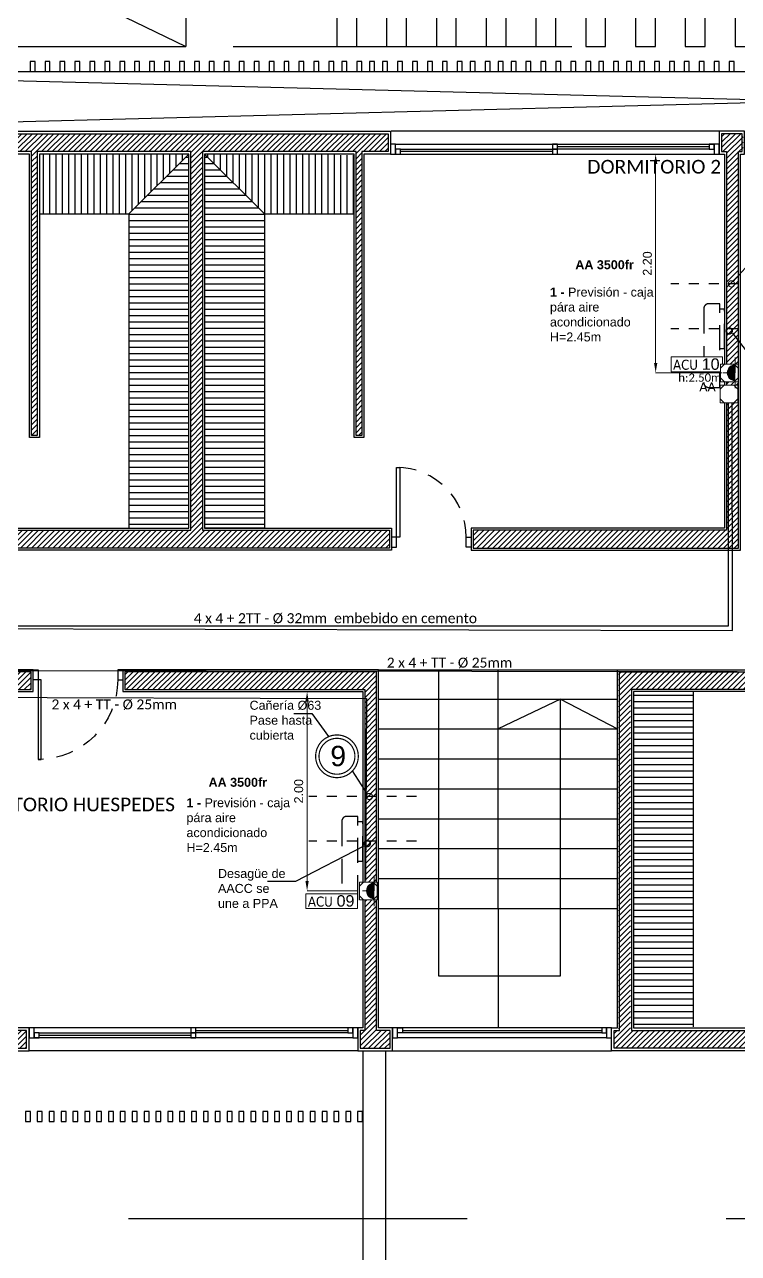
# Model space of a CAD drawing. Header units: millimetres. Extents: x 430 to 1353, y -204 to 152.
# Drawn here: x 692.54 to 699.71, y 54.38 to 66.71 of the extents above; entities that cross this region are included whole.
import ezdxf
from ezdxf.enums import TextEntityAlignment as Align

# ---------------------------------------------------------------- set-up
doc = ezdxf.new("R2010")
doc.units = ezdxf.units.MM
for name, pattern in [('DASHED', [0.3, 0.17, -0.13]), ('DASHED2', [0.375, 0.25, -0.125]), ('HIDDENX3', [0.15, 0.1, -0.05])]:
    doc.linetypes.add(name, pattern=pattern)
doc.layers.get('0').update_dxf_attribs({"color": 250})
doc.layers.get('Defpoints').update_dxf_attribs({"color": 252})
for name, color, linetype in [('AC', 252, 'DASHED2'), ('AR - Carpinteria', 252, 'Continuous'), ('AR - Equipamiento Fijo', 252, 'Continuous'), ('AR - Ht', 252, 'Continuous'), ('AR - Proyeccion', 252, 'DASHED'), ('AR - Vista 05', 252, 'Continuous'), ('AR - Vista 1', 252, 'Continuous'), ('AR - Vista 4', 252, 'Continuous'), ('AR_Vista 1', 252, 'Continuous'), ('ER-AA', 252, 'HIDDENX3'), ('I_AACC alimentaciòn', 252, 'Continuous'), ('IS - SECUNDARIO', 252, 'Continuous'), ('ND- ESPACIOS', 253, 'Continuous')]:
    doc.layers.add(name, color=color, linetype=linetype)
for name, color, linetype, lineweight in [('ND-Cotas', 252, 'Continuous', 9), ('ND-Texto2', 252, 'Continuous', 9), ('ND-TUE_Boca', 5, 'Continuous', 9), ('ND-TUE_cableado', 10, 'Continuous', 30), ('ND-TUE_Num', 163, 'Continuous', 9), ('T-COTAS', 252, 'Continuous', 9)]:
    doc.layers.add(name, color=color, linetype=linetype, lineweight=lineweight)
doc.styles.add('1', font='arial.ttf')
doc.styles.add('1.50 txt especificaciones', font='tahoma.ttf', dxfattribs={"height": 0.075})
doc.styles.add('ARIAL 1 100', font='arial.ttf', dxfattribs={"height": 0.15})
doc.styles.add('Cota General 1 50', font='arial.ttf')
doc.styles.add('MtXpl_Calibri', font='calibri.ttf')
doc.styles.get("Standard").update_dxf_attribs({"font": 'arial.ttf'})
doc.dimstyles.new('Copia de Cota General 1 50 ND', dxfattribs={"dimtxt": 0.09, "dimasz": 0.1, "dimexe": 0, "dimexo": 0.05, "dimgap": 0.0375, "dimtad": 1, "dimzin": 0, "dimdsep": 46, "dimtxsty": 'Cota General 1 50', "dimcen": 0.225, "dimdle": 0.1, "dimclrd": 256, "dimclre": 256, "dimclrt": 1, "dimadec": 0, "dimazin": 0, "dimtfac": 1, "dimtix": 1, "dimtmove": 2, "dimatfit": 3, "dimfxl": 1, "dimtolj": 1, "dimtzin": 0, "dimlwd": -1, "dimlwe": -1, "dimarcsym": 0})

# ---------------------------------------------------------------- blocks, each defined once
blk = doc.blocks.new('Caja estanca 10x10')
blk.add_wipeout([(-0.0692, 0.0688), (0.0677, 0.0688), (0.0677, -0.0677), (-0.0692, -0.0677)])
for p, q in [((-0.0381, 0.0688), (-0.0692, 0.0377)), ((0.0366, 0.0688), (0.0677, 0.0377)), ((-0.0381, -0.0677), (-0.0692, -0.0366)), ((0.0366, -0.0677), (0.0677, -0.0366))]:
    blk.add_line(p, q)
blk.add_lwpolyline([(-0.0692, 0.0688), (0.0677, 0.0688), (0.0677, -0.0677), (-0.0692, -0.0677)], close=True)
blk = doc.blocks.new('Toma_20_TUE')
h = blk.add_hatch(color=256)
h.dxf.hatch_style = 1
h.paths.add_polyline_path([(0, 0.109), (0, 0.03), (-0.079, 0.03, -0.414214)])
h = blk.add_hatch(color=256)
h.dxf.hatch_style = 1
h.paths.add_polyline_path([(0, 0.109), (0, 0.03), (0.079, 0.03, 0.414214)])
for p, q in [((0, 0.03), (0, 0.15)), ((-0.079, 0.03), (-0.153, 0.03)), ((0, 0.03), (0.155, 0.03))]:
    blk.add_line(p, q)
blk.add_arc((0, 0.03), 0.0794, 360, 180)
blk = doc.blocks.new('*U492')
blk.add_lwpolyline([(0.05, 0.1), (0.05, 0.8), (0.083, 0.8), (0.083, 0.1)], close=True)
for points in [[(0, 0), (0.05, 0), (0.05, 0.1), (0, 0.1)], [(0.8, 0), (0.75, 0), (0.75, 0.1), (0.8, 0.1)]]:
    blk.add_lwpolyline(points)
at = {"color": 8, "linetype": 'DASHED'}
blk.add_arc((0.05, 0.1), 0.7, 360, 90, dxfattribs=at)
blk = doc.blocks.new('*U294')
at = {"color": 8}
blk.add_line((2.1, 0.025), (0.1, 0.025), dxfattribs=at)
at = {"layer": 'AR - Carpinteria'}
for p, q in [((0.05, 0.1), (2.15, 0.1)), ((0.05, 0), (2.15, 0)), ((0.1, 0.05), (2.1, 0.05))]:
    blk.add_line(p, q, dxfattribs=at)
for points in [[(0, 0), (0.05, 0), (0.05, 0.1), (0, 0.1)], [(0.05, 0), (0.1, 0), (0.1, 0.05), (0.05, 0.05)], [(2.15, 0), (2.1, 0), (2.1, 0.05), (2.15, 0.05)], [(2.15, 0), (2.2, 0), (2.2, 0.1), (2.15, 0.1)]]:
    blk.add_lwpolyline(points, close=True, dxfattribs=at)
blk = doc.blocks.new('*U491')
blk.add_lwpolyline([(0.05, 0.1), (0.05, 0.9), (0.083, 0.9), (0.083, 0.1)], close=True)
for points in [[(0, 0), (0.05, 0), (0.05, 0.1), (0, 0.1)], [(0.9, 0), (0.85, 0), (0.85, 0.1), (0.9, 0.1)]]:
    blk.add_lwpolyline(points)
at = {"color": 8, "linetype": 'DASHED'}
blk.add_arc((0.05, 0.1), 0.8, 360, 90, dxfattribs=at)
blk = doc.blocks.new('*U494')
at = {"color": 8}
for p, q in [((1.625, 0.025), (0.1, 0.025)), ((1.675, 0.075), (3.2, 0.075))]:
    blk.add_line(p, q, dxfattribs=at)
at = {"layer": 'AR - Carpinteria'}
for p, q in [((0.05, 0.1), (3.25, 0.1)), ((0.05, 0), (3.25, 0)), ((0.1, 0.05), (1.625, 0.05)), ((3.2, 0.05), (1.675, 0.05))]:
    blk.add_line(p, q, dxfattribs=at)
for points in [[(0, 0), (0.05, 0), (0.05, 0.1), (0, 0.1)], [(0.05, 0), (0.1, 0), (0.1, 0.05), (0.05, 0.05)], [(1.675, 0.1), (1.625, 0.1), (1.625, 0.05), (1.675, 0.05)], [(1.625, 0), (1.675, 0), (1.675, 0.05), (1.625, 0.05)], [(3.25, 0.1), (3.2, 0.1), (3.2, 0.05), (3.25, 0.05)], [(3.25, 0), (3.3, 0), (3.3, 0.1), (3.25, 0.1)]]:
    blk.add_lwpolyline(points, close=True, dxfattribs=at)
blk = doc.blocks.new('planta alta')
at = {"layer": 'AR - Equipamiento Fijo', "linetype": 'ByBlock', "transparency": 33554585}
h = blk.add_hatch(dxfattribs=at)
h.set_pattern_fill('ANSI31,_O', color=256, scale=0.02, angle=45)
h.set_pattern_definition([(90, (-553.773214, -51.777135), (-0.0635, 0), [])])
h.paths.add_polyline_path([(4.852, 15.6), (5.453, 16.2), (3.953, 16.2), (3.953, 15.6)])
h.paths.add_polyline_path([(5.613, 16.2), (6.213, 15.6), (7.113, 15.6), (7.113, 16.19)])
at = {"layer": 'AR - Equipamiento Fijo', "transparency": 33554585}
h = blk.add_hatch(dxfattribs=at)
h.set_pattern_fill('ANSI31', color=256, scale=0.02, angle=315)
h.set_pattern_definition([(0, (-643.2168, -51.777135), (1e-17, 0.0635), [])])
h.paths.add_polyline_path([(6.213, 15.6), (5.613, 16.2), (5.613, 12.445), (6.213, 12.445)])
h.paths.add_polyline_path([(5.453, 16.2), (4.852, 15.6), (4.852, 12.445), (5.453, 12.445)])
h = blk.add_hatch(dxfattribs=at)
h.set_pattern_fill('ANSI31', color=256, scale=0.02, angle=315)
h.set_pattern_definition([(0, (-553.808214, -51.777135), (1e-17, 0.0635), [])])
h.paths.add_polyline_path([(10.52, 10.805), (9.92, 10.805), (9.92, 7.43), (10.52, 7.43)])
h.paths.add_polyline_path([(12.01, 10.805), (11.41, 10.805), (11.41, 8.44), (12.01, 8.44)])
at = {"layer": 'AR - Carpinteria'}
for p, q in [((10.78, 16.43), (7.485, 16.43)), ((7.15, 7.2), (3.85, 7.2))]:
    blk.add_line(p, q, dxfattribs=at)
at = {"layer": 'AR - Equipamiento Fijo'}
for p, q in [((4.852, 15.6), (5.453, 16.2)), ((6.213, 15.6), (5.613, 16.2)), ((3.953, 15.6), (4.852, 15.6)), ((4.852, 15.6), (4.852, 12.445)), ((6.213, 15.6), (6.213, 12.445)), ((6.213, 15.6), (7.113, 15.6)), ((4.852, 12.445), (5.453, 12.445)), ((6.213, 12.445), (5.613, 12.445)), ((10.52, 10.805), (10.52, 7.44))]:
    blk.add_line(p, q, dxfattribs=at)
at = {"layer": 'AR - Proyeccion', "ltscale": 20}
blk.add_lwpolyline([(14.25, 5.515), (-0.1, 5.515), (-0.1, 17.28), (23.73, 17.28), (23.73, 6.35), (14.765, 6.35)], dxfattribs=at)
at = {"layer": 'AR - Vista 05'}
for points in [[(7.49, 12.225), (3.54, 12.225), (3.54, 12.445), (5.453, 12.445), (5.453, 16.2), (3.953, 16.2), (3.953, 13.355), (3.853, 13.355), (3.853, 16.2), (3.58, 16.2), (3.58, 16.43), (7.48, 16.43), (7.48, 16.2), (7.213, 16.2), (7.213, 13.355), (7.113, 13.355), (7.113, 16.2), (5.613, 16.2), (5.613, 12.445), (7.49, 12.445)], [(10.995, 16.2), (11.035, 16.2), (11.035, 16.43), (10.78, 16.43), (10.78, 16.2), (10.835, 16.2), (10.835, 12.445), (8.29, 12.445), (8.29, 12.225), (10.995, 12.225)], [(1.995, 9.135), (1.995, 10.525), (2.545, 10.525), (2.545, 10.805), (3.89, 10.805), (3.89, 11.025), (1.995, 11.025), (1.995, 11.234), (1.835, 11.234), (1.835, 10.04), (1.835, 7.43), (1.733, 7.43), (1.733, 7.2), (3.85, 7.2), (3.85, 7.43), (1.995, 7.43), (1.995, 8.64), (2.545, 8.64), (2.545, 9.135)], [(7.5, 7.43), (7.36, 7.43), (7.36, 11.025), (4.79, 11.025), (4.79, 10.805), (7.2, 10.805), (7.2, 7.43), (7.15, 7.43), (7.15, 7.2), (7.19, 7.2), (7.5, 7.2)]]:
    blk.add_lwpolyline(points, close=True, dxfattribs=at)
blk.add_lwpolyline([(14.265, 7.2), (9.7, 7.2), (9.7, 7.43), (9.76, 7.43), (9.76, 11.025), (11.378, 11.025), (13.317, 11.025), (13.317, 10.805), (12.11, 10.805), (12.11, 8.347), (12.01, 8.347), (12.01, 10.805), (10.588, 10.805), (9.92, 10.805), (9.92, 7.43), (14.785, 7.43), (14.785, 7.2), (14.765, 7.2), (14.765, 5.39), (14.265, 5.39), (14.265, 7.2)], dxfattribs=at)
at = {"layer": 'AR - Vista 1'}
for points in [[(-0.1, 6.49), (-0.1, 17.28), (5.425, 17.28)], [(0.15, 16.43), (0.15, 17.03), (23.38, 17.03), (23.38, 16.43)]]:
    blk.add_lwpolyline(points, dxfattribs=at)
for points in [[(3.91, 17.13), (3.86, 17.13), (3.86, 17.03), (3.91, 17.03)], [(4.06, 17.13), (4.01, 17.13), (4.01, 17.03), (4.06, 17.03)], [(4.21, 17.13), (4.16, 17.13), (4.16, 17.03), (4.21, 17.03)], [(4.36, 17.13), (4.31, 17.13), (4.31, 17.03), (4.36, 17.03)], [(4.51, 17.13), (4.46, 17.13), (4.46, 17.03), (4.51, 17.03)], [(4.66, 17.13), (4.61, 17.13), (4.61, 17.03), (4.66, 17.03)], [(4.81, 17.13), (4.76, 17.13), (4.76, 17.03), (4.81, 17.03)], [(4.96, 17.13), (4.91, 17.13), (4.91, 17.03), (4.96, 17.03)], [(5.11, 17.13), (5.06, 17.13), (5.06, 17.03), (5.11, 17.03)], [(5.26, 17.13), (5.21, 17.13), (5.21, 17.03), (5.26, 17.03)], [(5.41, 17.13), (5.36, 17.13), (5.36, 17.03), (5.41, 17.03)], [(5.56, 17.13), (5.51, 17.13), (5.51, 17.03), (5.56, 17.03)], [(5.71, 17.13), (5.66, 17.13), (5.66, 17.03), (5.71, 17.03)], [(5.86, 17.13), (5.81, 17.13), (5.81, 17.03), (5.86, 17.03)], [(6.01, 17.13), (5.96, 17.13), (5.96, 17.03), (6.01, 17.03)], [(6.16, 17.13), (6.11, 17.13), (6.11, 17.03), (6.16, 17.03)], [(6.31, 17.13), (6.26, 17.13), (6.26, 17.03), (6.31, 17.03)], [(6.46, 17.13), (6.41, 17.13), (6.41, 17.03), (6.46, 17.03)], [(6.61, 17.13), (6.56, 17.13), (6.56, 17.03), (6.61, 17.03)], [(6.76, 17.13), (6.71, 17.13), (6.71, 17.03), (6.76, 17.03)], [(6.91, 17.13), (6.86, 17.13), (6.86, 17.03), (6.91, 17.03)], [(7.04, 17.13), (6.99, 17.13), (6.99, 17.03), (7.04, 17.03)], [(7.19, 17.13), (7.14, 17.13), (7.14, 17.03), (7.19, 17.03)], [(7.32, 17.13), (7.27, 17.13), (7.27, 17.03), (7.32, 17.03)], [(7.45, 17.13), (7.4, 17.13), (7.4, 17.03), (7.45, 17.03)], [(7.6, 17.13), (7.55, 17.13), (7.55, 17.03), (7.6, 17.03)], [(7.75, 17.13), (7.7, 17.13), (7.7, 17.03), (7.75, 17.03)], [(7.9, 17.13), (7.85, 17.13), (7.85, 17.03), (7.9, 17.03)], [(8.05, 17.13), (8, 17.13), (8, 17.03), (8.05, 17.03)], [(8.2, 17.13), (8.15, 17.13), (8.15, 17.03), (8.2, 17.03)], [(8.33, 17.13), (8.28, 17.13), (8.28, 17.03), (8.33, 17.03)], [(8.48, 17.13), (8.43, 17.13), (8.43, 17.03), (8.48, 17.03)], [(8.61, 17.13), (8.56, 17.13), (8.56, 17.03), (8.61, 17.03)], [(8.74, 17.13), (8.69, 17.13), (8.69, 17.03), (8.74, 17.03)], [(8.89, 17.13), (8.84, 17.13), (8.84, 17.03), (8.89, 17.03)], [(9.04, 17.13), (8.99, 17.13), (8.99, 17.03), (9.04, 17.03)], [(9.19, 17.13), (9.14, 17.13), (9.14, 17.03), (9.19, 17.03)], [(9.34, 17.13), (9.29, 17.13), (9.29, 17.03), (9.34, 17.03)], [(9.49, 17.13), (9.44, 17.13), (9.44, 17.03), (9.49, 17.03)], [(9.62, 17.13), (9.57, 17.13), (9.57, 17.03), (9.62, 17.03)], [(9.77, 17.13), (9.72, 17.13), (9.72, 17.03), (9.77, 17.03)], [(9.9, 17.13), (9.85, 17.13), (9.85, 17.03), (9.9, 17.03)], [(10.03, 17.13), (9.98, 17.13), (9.98, 17.03), (10.03, 17.03)], [(10.18, 17.13), (10.13, 17.13), (10.13, 17.03), (10.18, 17.03)], [(10.33, 17.13), (10.28, 17.13), (10.28, 17.03), (10.33, 17.03)], [(10.48, 17.13), (10.43, 17.13), (10.43, 17.03), (10.48, 17.03)], [(10.63, 17.13), (10.58, 17.13), (10.58, 17.03), (10.63, 17.03)], [(10.78, 17.13), (10.73, 17.13), (10.73, 17.03), (10.78, 17.03)], [(10.93, 17.13), (10.88, 17.13), (10.88, 17.03), (10.93, 17.03)], [(3.863, 6.59), (3.813, 6.59), (3.813, 6.49), (3.863, 6.49)], [(3.982, 6.59), (3.932, 6.59), (3.932, 6.49), (3.982, 6.49)], [(4.102, 6.59), (4.052, 6.59), (4.052, 6.49), (4.102, 6.49)], [(4.221, 6.59), (4.171, 6.59), (4.171, 6.49), (4.221, 6.49)], [(4.34, 6.59), (4.29, 6.59), (4.29, 6.49), (4.34, 6.49)], [(4.459, 6.59), (4.409, 6.59), (4.409, 6.49), (4.459, 6.49)], [(4.578, 6.59), (4.528, 6.59), (4.528, 6.49), (4.578, 6.49)], [(4.697, 6.59), (4.647, 6.59), (4.647, 6.49), (4.697, 6.49)], [(4.816, 6.59), (4.766, 6.59), (4.766, 6.49), (4.816, 6.49)], [(4.936, 6.59), (4.886, 6.59), (4.886, 6.49), (4.936, 6.49)], [(5.055, 6.59), (5.005, 6.59), (5.005, 6.49), (5.055, 6.49)], [(5.174, 6.59), (5.124, 6.59), (5.124, 6.49), (5.174, 6.49)], [(5.293, 6.59), (5.243, 6.59), (5.243, 6.49), (5.293, 6.49)], [(5.412, 6.59), (5.362, 6.59), (5.362, 6.49), (5.412, 6.49)], [(5.531, 6.59), (5.481, 6.59), (5.481, 6.49), (5.531, 6.49)], [(5.65, 6.59), (5.6, 6.59), (5.6, 6.49), (5.65, 6.49)], [(5.77, 6.59), (5.72, 6.59), (5.72, 6.49), (5.77, 6.49)], [(5.889, 6.59), (5.839, 6.59), (5.839, 6.49), (5.889, 6.49)], [(6.008, 6.59), (5.958, 6.59), (5.958, 6.49), (6.008, 6.49)], [(6.127, 6.59), (6.077, 6.59), (6.077, 6.49), (6.127, 6.49)], [(6.246, 6.59), (6.196, 6.59), (6.196, 6.49), (6.246, 6.49)], [(6.365, 6.59), (6.315, 6.59), (6.315, 6.49), (6.365, 6.49)], [(6.484, 6.59), (6.434, 6.59), (6.434, 6.49), (6.484, 6.49)], [(6.603, 6.59), (6.553, 6.59), (6.553, 6.49), (6.603, 6.49)], [(6.723, 6.59), (6.673, 6.59), (6.673, 6.49), (6.723, 6.49)], [(6.842, 6.59), (6.792, 6.59), (6.792, 6.49), (6.842, 6.49)], [(6.961, 6.59), (6.911, 6.59), (6.911, 6.49), (6.961, 6.49)], [(7.08, 6.59), (7.03, 6.59), (7.03, 6.49), (7.08, 6.49)], [(7.199, 6.59), (7.149, 6.59), (7.149, 6.49), (7.199, 6.49)]]:
    blk.add_lwpolyline(points, close=True, dxfattribs=at)
at = {"layer": 'AR - Vista 4'}
for points in [[(7.47, 12.245), (3.56, 12.245), (3.56, 12.425), (5.473, 12.425), (5.473, 16.225), (3.932, 16.225), (3.932, 13.375), (3.873, 13.375), (3.873, 16.225), (3.605, 16.225), (3.605, 16.405), (7.455, 16.405), (7.455, 16.225), (7.193, 16.225), (7.193, 13.375), (7.133, 13.375), (7.133, 16.225), (5.593, 16.225), (5.593, 12.425), (7.47, 12.425)], [(10.975, 16.225), (11.01, 16.225), (11.01, 16.405), (10.805, 16.405), (10.805, 16.225), (10.855, 16.225), (10.855, 12.425), (8.31, 12.425), (8.31, 12.245), (10.975, 12.245)], [(1.975, 9.115), (1.975, 10.545), (2.525, 10.545), (2.525, 10.825), (3.87, 10.825), (3.87, 11.005), (1.975, 11.005), (1.975, 11.214), (1.855, 11.214), (1.855, 10.04), (1.855, 7.405), (1.758, 7.405), (1.758, 7.225), (3.825, 7.225), (3.825, 7.405), (1.975, 7.405), (1.975, 8.66), (2.525, 8.66), (2.525, 9.115)], [(7.475, 7.405), (7.34, 7.405), (7.34, 11.005), (4.81, 11.005), (4.81, 10.825), (7.22, 10.825), (7.22, 7.405), (7.175, 7.405), (7.175, 7.225), (7.475, 7.225)], [(14.29, 7.225), (9.726, 7.225), (9.726, 7.405), (9.78, 7.405), (9.78, 11.005), (11.378, 11.005), (13.297, 11.005), (13.297, 10.825), (12.09, 10.825), (12.09, 8.367), (12.03, 8.367), (12.03, 10.825), (9.9, 10.825), (9.9, 7.405), (14.76, 7.405), (14.76, 7.225), (14.74, 7.225), (14.74, 5.415), (14.29, 5.415)]]:
    blk.add_lwpolyline(points, close=True, dxfattribs=at)
at = {"layer": 'AR_Vista 1'}
for p, q in [((0.23, 19.8), (5.425, 17.28)), ((0.15, 17.03), (23.38, 16.431)), ((23.38, 17.03), (0.15, 16.43)), ((7.36, 11.025), (9.76, 11.025)), ((8.56, 8.63), (8.56, 11.025)), ((7.36, 10.73), (9.76, 10.73)), ((7.36, 10.43), (9.76, 10.43)), ((7.36, 10.13), (9.76, 10.13)), ((7.36, 9.83), (9.76, 9.83)), ((7.36, 9.53), (9.76, 9.53)), ((7.36, 9.23), (9.76, 9.23)), ((7.36, 8.93), (9.76, 8.93)), ((7.36, 8.63), (9.76, 8.63)), ((8.56, 8.63), (8.56, 7.43)), ((7.44, 7.2), (9.7, 7.2))]:
    blk.add_line(p, q, dxfattribs=at)
for points in [[(5.425, 19.8), (5.425, 17.28)], [(6.94, 19.8), (6.94, 17.28), (7.14, 17.28), (7.14, 19.8), (6.94, 19.8)], [(7.44, 19.8), (7.44, 17.28), (7.64, 17.28), (7.64, 19.8), (7.44, 19.8)], [(7.94, 19.8), (7.94, 17.28), (8.14, 17.28), (8.14, 19.8), (7.94, 19.8)], [(8.44, 19.8), (8.44, 17.28), (8.64, 17.28), (8.64, 19.8), (8.44, 19.8)], [(8.94, 19.8), (8.94, 17.28), (9.14, 17.28), (9.14, 19.8), (8.94, 19.8)], [(9.44, 19.8), (9.44, 17.28), (9.64, 17.28), (9.64, 19.8), (9.44, 19.8)], [(9.94, 19.8), (9.94, 17.28), (10.14, 17.28), (10.14, 19.8), (9.94, 19.8)], [(10.44, 19.8), (10.44, 17.28), (10.64, 17.28), (10.64, 19.8), (10.44, 19.8)], [(10.94, 19.8), (10.94, 17.28), (11.14, 17.28), (11.14, 19.8), (10.94, 19.8)], [(7.96, 11.025), (7.96, 7.953), (9.187, 7.953), (9.187, 10.73), (8.56, 10.43)], [(9.187, 10.73), (9.76, 10.43)], [(7.43, 7.2), (7.43, 0), (0, 0), (0, 7.2)], [(7.2, 7.2), (7.2, 0.23), (0.23, 0.23), (0.23, 7.2)]]:
    blk.add_lwpolyline(points, dxfattribs=at)
at = {"layer": 'AR - Carpinteria'}
for name, p in [('*U494', (7.48, 16.2)), ('*U492', (7.49, 12.255))]:
    blk.add_blockref(name, p, dxfattribs=at)
at = {"layer": 'AR - Carpinteria', "xscale": -1, "rotation": 180}
blk.add_blockref('*U491', (3.89, 11.025), dxfattribs=at)
at = {"layer": 'AR - Carpinteria', "rotation": 180}
for name, p in [('*U494', (7.15, 7.43)), ('*U294', (9.7, 7.43))]:
    blk.add_blockref(name, p, dxfattribs=at)
blk = doc.blocks.new('AIRE ACONDICIONADO')
for p, q in [((-277.54, 364.686), (-277.54, 364.286)), ((-277.49, 364.686), (-277.54, 364.686)), ((-277.49, 364.286), (-277.54, 364.286))]:
    blk.add_line(p, q)
blk.add_lwpolyline([(-277.33, 365.026, 0.414214), (-277.38, 365.076), (-277.49, 365.076), (-277.49, 364.236), (-277.38, 364.236, 0.414214), (-277.33, 364.286)], format="xyb", close=True)
blk = doc.blocks.new('ACU')
at = {"ltscale": 0.5}
blk.add_wipeout([(0, 0.001), (0.517, 0.001), (0.517, 0.15), (0, 0.15)], dxfattribs=at)
blk.add_lwpolyline([(0, 0.001), (0.517, 0.001), (0.517, 0.15), (0, 0.15)], close=True, dxfattribs=at)
at = {"ltscale": 0.5, "insert": (0.02, 0.02), "char_height": 0.1, "attachment_point": 7, "style": '1.50 txt especificaciones'}
blk.add_mtext_dynamic_manual_height_columns('ACU', width=0.22176, gutter_width=0.278, heights=[0], dxfattribs=at)
at = {"ltscale": 0.5, "style": '1'}
blk.add_attdef('00', text='', height=0.115, dxfattribs=at).set_placement((0.308, 0.021), (0.487, 0.021), align=Align.ALIGNED)
blk = doc.blocks.new('*D570')
at = {"layer": 'Defpoints', "color": 0, "transparency": 16777216}
for p in [(699.572, 65.412), (698.879, 63.217), (699.598, 63.217)]:
    blk.add_point(p, dxfattribs=at)
at = {"layer": 'ND-Cotas', "transparency": 16777216}
for p, q in [((699.522, 65.412), (698.879, 65.412)), ((698.879, 65.312), (698.879, 63.317)), ((699.548, 63.217), (698.879, 63.217))]:
    blk.add_line(p, q, dxfattribs=at)
for points in [[(698.863, 65.312), (698.896, 65.312), (698.879, 65.412)], [(698.863, 63.317), (698.896, 63.317), (698.879, 63.217)]]:
    blk.add_solid(points, dxfattribs=at)
at = {"layer": 'ND-Cotas', "color": 1, "transparency": 16777216, "insert": (698.796, 64.314), "char_height": 0.09, "attachment_point": 5, "rotation": 90, "style": 'Cota General 1 50'}
blk.add_mtext('\\A1;2.20', dxfattribs=at)
blk = doc.blocks.new('*D573')
at = {"layer": 'Defpoints', "color": 0, "transparency": 16777216}
for p in [(695.379, 60.017), (695.937, 60.017), (695.934, 58.017)]:
    blk.add_point(p, dxfattribs=at)
at = {"layer": 'ND-Cotas', "transparency": 16777216}
for p, q in [((695.887, 60.017), (695.379, 60.017)), ((695.379, 58.117), (695.379, 59.917)), ((695.884, 58.017), (695.379, 58.017))]:
    blk.add_line(p, q, dxfattribs=at)
for points in [[(695.362, 59.917), (695.395, 59.917), (695.379, 60.017)], [(695.362, 58.117), (695.395, 58.117), (695.379, 58.017)]]:
    blk.add_solid(points, dxfattribs=at)
at = {"layer": 'ND-Cotas', "color": 1, "transparency": 16777216, "insert": (695.295, 59.017), "char_height": 0.09, "attachment_point": 5, "rotation": 90, "style": 'Cota General 1 50'}
blk.add_mtext('\\A1;2.00', dxfattribs=at)

msp = doc.modelspace()

# ---------------------------------------------------------------- hatches: boundary and pattern name
at = {"layer": 'AR - Ht', "transparency": 33554610}
h = msp.add_hatch(dxfattribs=at)
h.set_pattern_fill('ANSI31', color=256, scale=0.012)
h.set_pattern_definition([(45, (27.48564, -2.5651), (-0.0269407684, 0.0269407684), [])])
h.paths.add_polyline_path([(688.942, 65.437), (688.992, 65.437), (688.992, 65.617), (688.977, 65.617), (688.762, 65.617), (688.762, 56.437), (688.972, 56.437), (689.045, 56.437), (689.045, 56.617), (688.942, 56.617), (688.942, 59.272), (689.752, 59.272), (689.752, 59.392), (688.942, 59.392), (688.942, 61.457), (690.592, 61.457), (690.592, 61.366), (690.712, 61.366), (690.712, 61.457), (691.352, 61.457), (691.352, 61.637), (690.732, 61.637), (688.942, 61.637)])
h.paths.add_polyline_path([(696.197, 65.617), (692.342, 65.617), (692.342, 65.437), (692.61, 65.437), (692.61, 62.587), (692.67, 62.587), (692.67, 65.437), (694.21, 65.437), (694.21, 61.637), (692.297, 61.637), (692.297, 61.457), (696.207, 61.457), (696.207, 61.637), (694.33, 61.637), (694.33, 65.437), (695.87, 65.437), (695.87, 62.587), (695.93, 62.587), (695.93, 65.437), (696.197, 65.437)])
h.paths.add_polyline_path([(699.712, 65.437), (699.757, 65.437), (699.757, 65.617), (699.547, 65.617), (699.547, 65.437), (699.592, 65.437), (699.592, 61.637), (697.047, 61.637), (697.047, 61.457), (699.712, 61.457)])
h.paths.add_polyline_path([(696.077, 60.217), (693.547, 60.217), (693.547, 60.037), (695.957, 60.037), (695.957, 56.617), (695.912, 56.617), (695.912, 56.437), (696.212, 56.437), (696.212, 56.617), (696.077, 56.617)])
h.paths.add_polyline_path([(692.607, 60.217), (690.712, 60.217), (690.712, 60.426), (690.592, 60.426), (690.592, 59.252), (690.592, 56.617), (690.495, 56.617), (690.495, 56.437), (692.562, 56.437), (692.562, 56.617), (690.712, 56.617), (690.712, 57.872), (691.262, 57.872), (691.262, 58.327), (690.712, 58.327), (690.712, 59.757), (691.262, 59.757), (691.262, 60.037), (692.607, 60.037)])
h.paths.add_polyline_path([(691.182, 60.037), (691.182, 59.837), (690.732, 59.837), (690.732, 60.037)], flags=16)
h.paths.add_polyline_path([(691.182, 58.247), (691.182, 57.952), (690.732, 57.952), (690.732, 58.247)], flags=16)
h.paths.add_polyline_path([(702.035, 60.217), (700.115, 60.217), (698.507, 60.217), (698.507, 56.617), (698.462, 56.617), (698.462, 56.437), (703.027, 56.437), (703.027, 54.627), (703.477, 54.627), (703.477, 56.432), (703.497, 56.432), (703.497, 56.617), (698.627, 56.617), (698.627, 60.037), (700.767, 60.037), (700.767, 57.579), (700.827, 57.579), (700.827, 60.037), (702.035, 60.037)])
h.paths.add_polyline_path([(707.912, 60.217), (706.912, 60.217), (706.912, 60.297), (706.792, 60.297), (706.792, 60.217), (702.975, 60.217), (702.975, 60.037), (704.992, 60.037), (704.992, 56.622), (704.947, 56.622), (704.947, 56.432), (705.157, 56.432), (705.157, 56.622), (705.112, 56.622), (705.112, 58.267), (706.792, 58.267), (706.792, 57.512), (706.912, 57.512), (706.912, 59.147), (706.792, 59.147), (706.792, 58.717), (706.212, 58.717), (706.212, 58.387), (705.112, 58.387), (705.112, 60.037), (706.792, 60.037), (706.792, 59.987), (706.912, 59.987), (706.912, 60.037), (707.912, 60.037)])
h.paths.add_polyline_path([(706.292, 58.637), (706.792, 58.637), (706.792, 58.387), (706.292, 58.387)], flags=16)
h.paths.add_polyline_path([(706.957, 56.617), (706.912, 56.617), (706.912, 56.672), (706.792, 56.672), (706.792, 56.62), (706.207, 56.62), (706.207, 56.437), (706.957, 56.437)], flags=17)
h.paths.add_polyline_path([(712.342, 65.617), (710.307, 65.617), (710.307, 65.437), (712.162, 65.437), (712.162, 60.217), (709.157, 60.217), (709.157, 60.037), (712.162, 60.037), (712.162, 56.617), (708.407, 56.617), (708.407, 56.437), (712.342, 56.437)])
h.paths.add_polyline_path([(706.962, 65.622), (706.642, 65.622), (706.642, 65.432), (706.792, 65.432), (706.792, 61.237), (706.912, 61.237), (706.912, 61.327), (706.912, 65.432), (706.962, 65.432)])

# ---------------------------------------------------------------- linework, layer by layer
at = {"layer": 'AR - Proyeccion', "ltscale": 0.5}
for points in [[(700.113, 64.11), (699.032, 64.11)], [(700.113, 63.66), (699.032, 63.66)], [(696.478, 58.965), (695.397, 58.965)], [(696.478, 58.515), (695.397, 58.515)]]:
    msp.add_lwpolyline(points, dxfattribs=at)
at = {"layer": 'ER-AA', "linetype": 'Continuous', "const_width": 0.01}
for points in [[(699.64, 64.141, 1), (699.64, 64.078, 1)], [(696.005, 58.996, 1), (696.005, 58.933, 1)]]:
    msp.add_lwpolyline(points, format="xyb", close=True, dxfattribs=at)
at = {"layer": 'I_AACC alimentaciòn'}
for p, q in [((699.656, 64.133), (699.87, 64.367)), ((695.986, 58.988), (695.836, 59.222))]:
    msp.add_line(p, q, dxfattribs=at)
msp.add_lwpolyline([(695.244, 59.797), (695.427, 59.797), (695.594, 59.568)], dxfattribs=at)
at = {"layer": 'I_AACC alimentaciòn', "const_width": 0.012}
msp.add_lwpolyline([(695.465, 59.382, 1.032723), (695.893, 59.368, 0.968313)], format="xyb", close=True, dxfattribs=at)
msp.add_lwpolyline([(695.499, 59.38, 1.032723), (695.859, 59.368, 0.968313), (695.499, 59.38, 1.066553)], format="xyb", dxfattribs=at)
at = {"layer": 'IS - SECUNDARIO', "const_width": 0.015, "elevation": 0}
for points in [[(699.618, 63.607, 1), (699.618, 63.667, 1)], [(695.983, 58.462, 1), (695.983, 58.522, 1)]]:
    msp.add_lwpolyline(points, format="xyb", close=True, dxfattribs=at)
at = {"layer": 'IS - SECUNDARIO'}
msp.add_lwpolyline([(699.651, 63.614), (699.938, 63.244), (700.174, 63.244)], dxfattribs=at)
at = {"layer": 'ND-TUE_cableado', "elevation": 0}
for points in [[(691.111, 60.325), (691.699, 60.679), (699.61, 60.676), (699.61, 63.001)], [(691.111, 60.288), (691.703, 60.652), (699.652, 60.629), (699.647, 62.989)], [(691.111, 60.271), (691.699, 60.229), (705.029, 60.214), (705.027, 58.105)]]:
    msp.add_lwpolyline(points, dxfattribs=at)

# ---------------------------------------------------------------- block references
at = {"layer": 'AC', "rotation": 179.9999999999992}
msp.add_blockref('AIRE ACONDICIONADO', (422.032, 428.146), dxfattribs=at)
at = {"layer": 'AR - Vista 05'}
msp.add_blockref('planta alta', (688.737, 49.212), dxfattribs=at)

# ---------------------------------------------------------------- texts
at = {"layer": 'I_AACC alimentaciòn', "insert": (695.612, 59.473), "char_height": 0.204, "attachment_point": 1, "style": 'ARIAL 1 100'}
msp.add_mtext_dynamic_manual_height_columns('9', width=3.98092, gutter_width=0.85, heights=[0], dxfattribs=at)
at = {"layer": 'ND- ESPACIOS', "attachment_point": 1, "rotation": 0.0046}
for s, width, heights, insert, char_height in [('{\\fCalibri|b0|i0|c0|p34;\\H0.91667x;DORMITORIO 2}', 1.69905, [0.357], (698.193, 65.354), 0.15), ('{\\fCalibri|b0|i0|c0|p34;\\H0.91667x;AA }', 0.34049, [0.242], (699.317, 63.122), 0.1), ('{\\fCalibri|b0|i0|c0|p34;\\H0.91667x;DORMITORIO HUESPEDES}', 2.44911, [0.357], (691.793, 58.953), 0.15)]:
    msp.add_mtext_dynamic_manual_height_columns(s, width=width, gutter_width=10.176, heights=heights, dxfattribs=dict(at, insert=insert, char_height=char_height))
at = {"layer": 'ND-Cotas', "insert": (699.106, 63.21), "char_height": 0.09, "attachment_point": 1, "rotation": 0.0046}
msp.add_mtext_dynamic_manual_height_columns('{\\fCalibri|b0|i0|c0|p34;\\H0.91667x;h:2.50m}', width=0.67411, gutter_width=10.291, heights=[0.126], dxfattribs=at)
at = {"layer": 'ND-Texto2', "style": 'MtXpl_Calibri'}
for s, p in [('4 x 4 + 2TT - Ø 32mm  embebido en cemento', (694.241, 60.704)), ('2 x 4 + TT - Ø 25mm', (696.179, 60.258)), ('2 x 4 + TT - Ø 25mm', (692.812, 59.839))]:
    msp.add_text(s, height=0.1, rotation=0.0046, dxfattribs=at).set_placement(p)
at = {"layer": 'T-COTAS', "char_height": 0.09, "style": 'ARIAL 1 100'}
for s, width, insert, attachment_point in [('\\pxql;{\\fArial|b1|i0|c0|p34;AA 3500fr}', 1.24641, (699.319, 64.347), 3), ('\\pxql;{\\fArial|b1|i0|c0|p34;1 - }Previsión - caja pára aire acondicionado\\PH=2.45m', 1.24641, (699.064, 64.072), 3), ('Cañería %%C63 Pase hasta cubierta', 0.75182, (694.801, 59.925), 1), ('\\pxql;{\\fArial|b1|i0|c0|p34;AA 3500fr}', 1.24641, (695.636, 59.152), 3), ('\\pxql;{\\fArial|b1|i0|c0|p34;1 - }Previsión - caja pára aire acondicionado\\PH=2.45m', 1.24641, (695.414, 58.947), 3), ('Desagüe de AACC se une a PPA', 0.75182, (694.484, 58.237), 1)]:
    msp.add_mtext_dynamic_manual_height_columns(s, width=width, gutter_width=0.85, heights=[0], dxfattribs=dict(at, insert=insert, attachment_point=attachment_point))

# ---------------------------------------------------------------- next in the draw order: block references
at = {"layer": 'ND-TUE_Boca', "xscale": 1.294958379114605, "yscale": 1.294958379114605, "zscale": 1.294958379114605}
for p, rotation in [((699.616, 63.005), 180), ((695.994, 58.017), 180.0000000000413)]:
    msp.add_blockref('Caja estanca 10x10', p, dxfattribs=dict(at, rotation=rotation))
at = {"layer": 'ND-TUE_Num'}
msp.add_blockref('ACU', (699.034, 63.226), dxfattribs=at).add_auto_attribs({'00': '10'})

# ---------------------------------------------------------------- next in the draw order: linework, layer by layer
at = {"layer": 'IS - SECUNDARIO', "elevation": 0}
msp.add_lwpolyline([(695.948, 58.467), (695.263, 58.11), (694.982, 58.11)], dxfattribs=at)
at = {"layer": 'ND-TUE_cableado', "elevation": 0}
msp.add_lwpolyline([(691.111, 60.244), (691.699, 59.962), (695.975, 59.949), (695.967, 58.122)], dxfattribs=at)

# ---------------------------------------------------------------- next in the draw order: block references
at = {"layer": 'AC', "rotation": 179.9999999999992}
msp.add_blockref('AIRE ACONDICIONADO', (418.397, 423.001), dxfattribs=at)
at = {"layer": 'ND-TUE_Boca', "xscale": 1.294958379114605, "yscale": 1.294958379114605, "zscale": 1.294958379114605, "rotation": 180}
msp.add_blockref('Caja estanca 10x10', (699.618, 63.217), dxfattribs=at)
at = {"layer": 'ND-TUE_Boca', "rotation": 90.00000000004131}
msp.add_blockref('Toma_20_TUE', (696.084, 58.017), dxfattribs=at)

# ---------------------------------------------------------------- next in the draw order: block references
at = {"layer": 'ND-TUE_Boca', "rotation": 89.99999999999999}
msp.add_blockref('Toma_20_TUE', (699.708, 63.217), dxfattribs=at)
at = {"layer": 'ND-TUE_Num'}
msp.add_blockref('ACU', (695.367, 57.838), dxfattribs=at).add_auto_attribs({'00': '09'})

# ---------------------------------------------------------------- next in the draw order: dimensions: what is measured, and where the dimension line sits
at = {"layer": 'ND-Cotas'}
dim = msp.add_linear_dim(base=(698.8793, 63.2166), p1=(699.5724, 65.412), p2=(699.5982, 63.2166), angle=90, dimstyle='Copia de Cota General 1 50 ND', dxfattribs=at)
dim.commit()
dim.dimension.update_dxf_attribs({"geometry": '*D570', "text_midpoint": (698.7959, 64.3143)})

# ---------------------------------------------------------------- next in the draw order: dimensions: what is measured, and where the dimension line sits
dim = msp.add_linear_dim(base=(695.379, 60.017), p1=(695.934, 58.017), p2=(695.937, 60.017), angle=90, dimstyle='Copia de Cota General 1 50 ND', dxfattribs=at)
dim.commit()
dim.dimension.update_dxf_attribs({"geometry": '*D573', "text_midpoint": (695.295, 59.017)})

doc.saveas('drawing.dxf')
